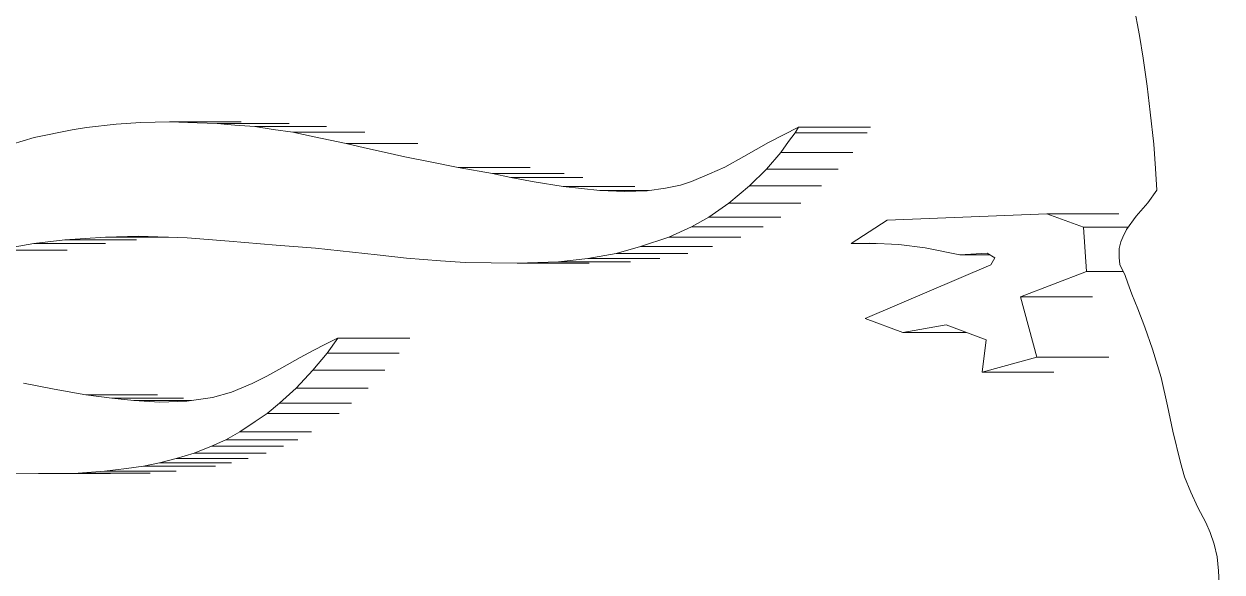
# Model space of a CAD drawing. Header units: inches. Extents: x 20 to 536, y 8 to 344.
# Drawn here: x 380.714 to 381.235, y 126.372 to 126.611 of the extents above; entities that cross this region are included whole.
import ezdxf

# ---------------------------------------------------------------- set-up
doc = ezdxf.new("R2010")
doc.units = ezdxf.units.IN
doc.header["$LTSCALE"] = 16
doc.header["$MEASUREMENT"] = 0
doc.layers.add('Visible (ANSI)', color=7, linetype='Continuous', lineweight=50)

msp = doc.modelspace()

# ---------------------------------------------------------------- linework, layer by layer
at = {"layer": 'Visible (ANSI)', "linetype": 'Continuous', "lineweight": 18}
for p, q in [((381.198981, 126.605708), (381.196496, 126.618693)), ((381.200527, 126.595782), (381.198981, 126.605708)), ((381.202223, 126.583683), (381.200527, 126.595782)), ((381.203652, 126.572415), (381.202223, 126.583683)), ((381.205111, 126.558367), (381.203652, 126.572415)), ((380.735117, 126.564619), (380.741389, 126.565637)), ((380.741389, 126.565637), (380.754166, 126.56715)), ((380.754166, 126.56715), (380.764897, 126.567841)), ((380.764897, 126.567841), (380.777345, 126.568164)), ((380.808595, 126.568164), (380.777345, 126.568164)), ((380.777345, 126.568164), (380.78946, 126.56769)), ((380.78946, 126.56769), (380.798097, 126.56741)), ((380.829347, 126.56741), (380.798097, 126.56741)), ((380.798097, 126.56741), (380.805759, 126.566736)), ((380.805759, 126.566736), (380.814449, 126.566078)), ((380.845699, 126.566078), (380.814449, 126.566078)), ((380.814449, 126.566078), (380.822459, 126.564883)), ((381.037706, 126.559102), (381.050817, 126.565876)), ((381.050817, 126.565876), (381.049294, 126.563416)), ((381.082067, 126.565876), (381.050817, 126.565876)), ((380.708973, 126.558414), (380.718536, 126.561327)), ((380.718536, 126.561327), (380.735117, 126.564619)), ((380.822459, 126.564883), (380.831041, 126.563696)), ((380.862291, 126.563696), (380.831041, 126.563696)), ((380.831041, 126.563696), (380.840318, 126.561597)), ((380.840318, 126.561597), (380.854115, 126.558758)), ((381.049294, 126.563416), (381.046453, 126.559539)), ((381.080544, 126.563416), (381.049294, 126.563416)), ((380.885365, 126.558758), (380.854115, 126.558758)), ((380.854115, 126.558758), (380.862133, 126.556904)), ((380.862133, 126.556904), (380.870724, 126.554927)), ((380.870724, 126.554927), (380.879657, 126.552955)), ((381.02703, 126.553116), (381.037706, 126.559102)), ((381.043118, 126.554853), (381.036807, 126.547585)), ((381.046453, 126.559539), (381.043118, 126.554853)), ((381.074368, 126.554853), (381.043118, 126.554853)), ((381.20588, 126.5479), (381.205111, 126.558367)), ((380.879657, 126.552955), (380.890649, 126.550751)), ((380.890649, 126.550751), (380.902901, 126.548302)), ((381.018779, 126.548483), (381.02703, 126.553116)), ((380.934151, 126.548302), (380.902901, 126.548302)), ((380.902901, 126.548302), (380.917731, 126.545749)), ((380.948981, 126.545749), (380.917731, 126.545749)), ((380.917731, 126.545749), (380.925749, 126.543895)), ((381.004298, 126.54219), (381.012027, 126.545602)), ((381.012027, 126.545602), (381.018779, 126.548483)), ((381.036807, 126.547585), (381.029431, 126.540301)), ((381.068057, 126.547585), (381.036807, 126.547585)), ((381.206507, 126.538479), (381.20588, 126.5479)), ((380.956999, 126.543895), (380.925749, 126.543895)), ((380.925749, 126.543895), (380.935823, 126.542072)), ((380.935823, 126.542072), (380.948413, 126.540024)), ((380.979663, 126.540024), (380.948413, 126.540024)), ((380.948413, 126.540024), (380.964473, 126.538286)), ((380.984923, 126.538203), (380.992908, 126.539248)), ((380.992908, 126.539248), (380.999405, 126.540533)), ((380.999405, 126.540533), (381.004298, 126.54219)), ((381.029431, 126.540301), (381.020459, 126.532787)), ((381.060681, 126.540301), (381.029431, 126.540301)), ((380.985555, 126.538286), (380.964473, 126.538286)), ((380.964473, 126.538286), (380.975217, 126.537791)), ((380.975217, 126.537791), (380.984923, 126.538203)), ((381.202548, 126.532882), (381.206507, 126.538479)), ((381.020459, 126.532787), (381.011775, 126.52666)), ((381.051709, 126.532787), (381.020459, 126.532787)), ((381.197534, 126.527151), (381.202548, 126.532882)), ((381.011775, 126.52666), (381.004186, 126.522446)), ((381.043025, 126.52666), (381.011775, 126.52666)), ((381.073648, 126.515196), (381.089346, 126.525317)), ((381.089346, 126.525317), (381.158719, 126.528151)), ((381.189969, 126.528151), (381.158719, 126.528151)), ((381.158719, 126.528151), (381.174599, 126.522313)), ((381.193324, 126.52133), (381.197534, 126.527151)), ((380.763926, 126.518352), (380.749619, 126.517919)), ((380.785071, 126.517651), (380.763926, 126.518352)), ((381.004186, 126.522446), (380.994468, 126.517994)), ((381.035436, 126.522446), (381.004186, 126.522446)), ((381.194035, 126.522313), (381.174599, 126.522313)), ((381.174599, 126.522313), (381.175918, 126.503077)), ((381.191669, 126.518015), (381.193324, 126.52133)), ((380.718389, 126.515188), (380.701727, 126.512269)), ((380.731869, 126.516828), (380.718389, 126.515188)), ((380.749639, 126.515188), (380.718389, 126.515188)), ((380.749619, 126.517919), (380.731869, 126.516828)), ((380.763119, 126.516828), (380.731869, 126.516828)), ((380.776997, 126.517919), (380.749619, 126.517919)), ((380.803381, 126.516292), (380.785071, 126.517651)), ((380.823827, 126.514555), (380.803381, 126.516292)), ((380.840894, 126.513177), (380.823827, 126.514555)), ((380.867644, 126.51031), (380.840894, 126.513177)), ((380.982081, 126.513912), (380.971459, 126.51088)), ((380.994468, 126.517994), (380.982081, 126.513912)), ((381.013331, 126.513912), (380.982081, 126.513912)), ((381.025718, 126.517994), (380.994468, 126.517994)), ((381.081773, 126.51532), (381.073648, 126.515196)), ((381.084509, 126.515196), (381.073648, 126.515196)), ((381.094299, 126.514751), (381.081773, 126.51532)), ((381.105735, 126.513406), (381.094299, 126.514751)), ((381.120926, 126.510344), (381.105735, 126.513406)), ((381.190077, 126.50915), (381.190121, 126.513057)), ((381.190121, 126.513057), (381.190801, 126.515946)), ((381.190801, 126.515946), (381.191669, 126.518015)), ((380.732977, 126.512269), (380.701727, 126.512269)), ((380.88045, 126.508867), (380.867644, 126.51031)), ((380.895206, 126.507658), (380.88045, 126.508867)), ((380.90587, 126.507001), (380.895206, 126.507658)), ((380.959229, 126.508644), (380.946457, 126.50722)), ((380.971459, 126.51088), (380.959229, 126.508644)), ((380.990479, 126.508644), (380.959229, 126.508644)), ((381.002709, 126.51088), (380.971459, 126.51088)), ((381.132778, 126.511032), (381.120926, 126.510344)), ((381.133933, 126.510344), (381.120926, 126.510344)), ((381.136095, 126.509056), (381.132778, 126.511032)), ((381.134373, 126.505989), (381.136095, 126.509056)), ((381.190469, 126.506072), (381.190077, 126.50915)), ((380.928523, 126.506741), (380.90587, 126.507001)), ((380.946457, 126.50722), (380.928523, 126.506741)), ((380.959773, 126.506741), (380.928523, 126.506741)), ((380.977707, 126.50722), (380.946457, 126.50722)), ((381.079732, 126.482603), (381.134373, 126.505989)), ((381.175918, 126.503077), (381.147273, 126.491997)), ((381.191838, 126.503077), (381.175918, 126.503077)), ((381.192663, 126.501274), (381.190469, 126.506072)), ((381.193945, 126.497963), (381.192663, 126.501274)), ((381.195603, 126.49326), (381.193945, 126.497963)), ((381.198261, 126.486824), (381.195603, 126.49326)), ((381.178523, 126.491997), (381.147273, 126.491997)), ((381.147273, 126.491997), (381.154382, 126.465755)), ((381.201204, 126.478804), (381.198261, 126.486824)), ((381.096055, 126.476518), (381.079732, 126.482603)), ((381.114906, 126.479847), (381.096055, 126.476518)), ((381.123729, 126.476518), (381.096055, 126.476518)), ((381.132332, 126.473272), (381.114906, 126.479847)), ((381.204611, 126.469296), (381.201204, 126.478804)), ((380.839863, 126.468729), (380.84521, 126.471516)), ((380.84521, 126.471516), (380.850481, 126.474105)), ((380.850533, 126.474106), (380.845962, 126.467537)), ((380.850481, 126.474105), (380.850533, 126.474106)), ((380.881783, 126.474106), (380.850533, 126.474106)), ((381.130516, 126.459309), (381.132332, 126.473272)), ((380.834243, 126.46562), (380.839863, 126.468729)), ((380.845962, 126.467537), (380.839749, 126.460177)), ((380.877212, 126.467537), (380.845962, 126.467537)), ((381.208405, 126.457018), (381.204611, 126.469296)), ((380.819642, 126.457586), (380.826221, 126.461187)), ((380.826221, 126.461187), (380.834243, 126.46562)), ((381.154382, 126.465755), (381.130516, 126.459309)), ((381.185632, 126.465755), (381.154382, 126.465755)), ((380.813335, 126.454308), (380.819642, 126.457586)), ((380.839749, 126.460177), (380.832439, 126.452332)), ((380.870999, 126.460177), (380.839749, 126.460177)), ((381.161766, 126.459309), (381.130516, 126.459309)), ((381.211132, 126.444672), (381.208405, 126.457018)), ((380.713945, 126.454551), (380.727217, 126.451889)), ((380.727217, 126.451889), (380.74098, 126.449383)), ((380.796025, 126.448315), (380.804413, 126.450511)), ((380.804413, 126.450511), (380.813335, 126.454308)), ((380.832439, 126.452332), (380.825247, 126.445796)), ((380.863689, 126.452332), (380.832439, 126.452332)), ((380.77223, 126.449383), (380.74098, 126.449383)), ((380.74098, 126.449383), (380.752306, 126.447965)), ((380.783556, 126.447965), (380.752306, 126.447965)), ((380.752306, 126.447965), (380.761972, 126.446999)), ((380.786864, 126.446999), (380.761972, 126.446999)), ((380.761972, 126.446999), (380.773153, 126.446215)), ((380.773153, 126.446215), (380.784871, 126.446712)), ((380.784871, 126.446712), (380.796025, 126.448315)), ((380.825247, 126.445796), (380.81985, 126.441242)), ((380.856497, 126.445796), (380.825247, 126.445796)), ((380.81985, 126.441242), (380.814681, 126.43781)), ((380.8511, 126.441242), (380.81985, 126.441242)), ((381.213397, 126.433604), (381.211132, 126.444672)), ((380.814681, 126.43781), (380.80793, 126.433351)), ((380.801914, 126.429906), (380.79565, 126.427016)), ((380.80793, 126.433351), (380.801914, 126.429906)), ((380.833164, 126.429906), (380.801914, 126.429906)), ((380.83918, 126.433351), (380.80793, 126.433351)), ((381.216764, 126.420039), (381.213397, 126.433604)), ((380.79565, 126.427016), (380.788174, 126.424107)), ((380.8269, 126.427016), (380.79565, 126.427016)), ((380.773085, 126.419825), (380.766078, 126.418321)), ((380.780329, 126.421752), (380.773085, 126.419825)), ((380.804335, 126.419825), (380.773085, 126.419825)), ((380.788174, 126.424107), (380.780329, 126.421752)), ((380.811579, 126.421752), (380.780329, 126.421752)), ((380.819424, 126.424107), (380.788174, 126.424107)), ((381.218529, 126.413795), (381.216764, 126.420039)), ((380.720524, 126.41524), (380.707202, 126.415316)), ((380.73772, 126.415364), (380.720524, 126.41524)), ((380.751774, 126.41524), (380.720524, 126.41524)), ((380.749094, 126.416236), (380.73772, 126.415364)), ((380.76897, 126.415364), (380.73772, 126.415364)), ((380.758702, 126.41737), (380.749094, 126.416236)), ((380.780344, 126.416236), (380.749094, 126.416236)), ((380.766078, 126.418321), (380.758702, 126.41737)), ((380.797328, 126.418321), (380.766078, 126.418321)), ((381.221199, 126.407109), (381.218529, 126.413795)), ((381.224306, 126.400372), (381.221199, 126.407109)), ((381.227767, 126.393845), (381.224306, 126.400372)), ((381.229687, 126.389557), (381.227767, 126.393845)), ((381.231439, 126.384406), (381.229687, 126.389557)), ((381.23266, 126.378976), (381.231439, 126.384406)), ((381.233353, 126.372922), (381.23266, 126.378976)), ((381.233506, 126.367373), (381.233353, 126.372922))]:
    msp.add_line(p, q, dxfattribs=at)
msp.add_ellipse((381.101076, 126.433041), major_axis=(0, 0.42942), ratio=0.8660254, start_param=3.2341876, end_param=6.1529824, dxfattribs=at)

doc.saveas('drawing.dxf')
